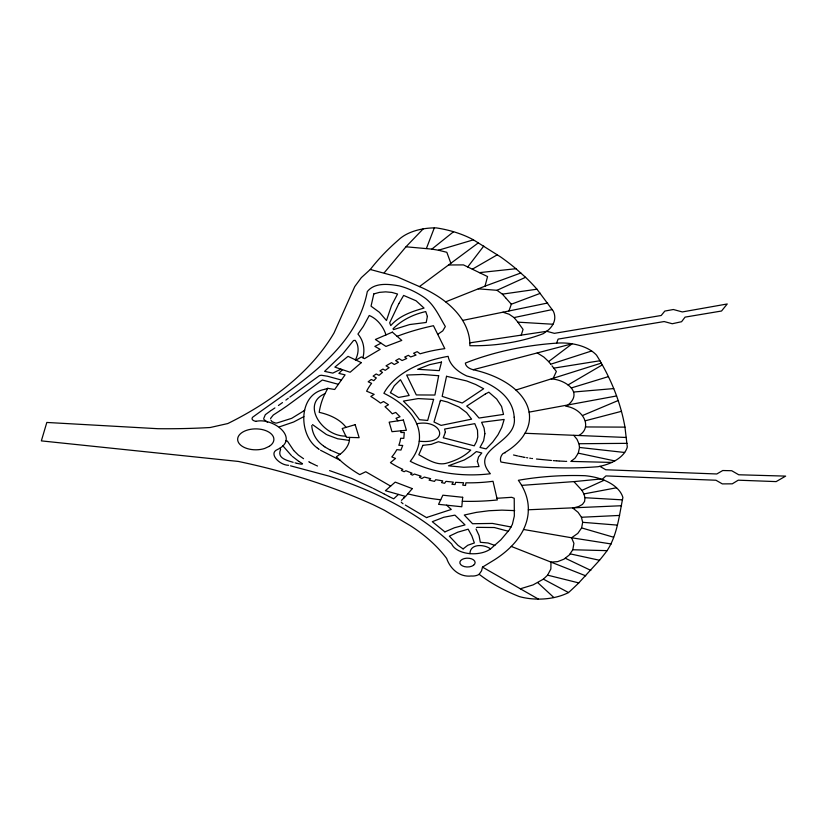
<?xml version="1.0" encoding="UTF-8"?>
<svg xmlns="http://www.w3.org/2000/svg" width="827" height="827" viewBox="0 0 827 827"><rect width="100%" height="100%" fill="white"/><g stroke="black" fill="none" stroke-linecap="round" stroke-linejoin="round"><path stroke-width="1.24" d="M624.654 452.483L579.52 447.459L578.28 453.155L614.761 460.918A42.859 24.738 0 0 0 627.3 446.993L624.954 427.125A521.124 300.863 0 0 0 621.439 411.329C616.084 391.471 607.442 372.584 596.546 355.186A39.52 22.815 0 0 0 556.592 343.143A203.266 117.351 0 0 0 465.353 363.084A13.098 7.567 0 0 0 473.168 369.721A88.2 50.923 0 0 1 514.663 388.917L517.464 391.491M324.556 389.372C298.423 394.179 298.278 433.689 316.731 447.572M349.635 437.4L349.304 441.08A47.191 27.25 0 0 1 340.476 453.961L336.362 456.773L341.82 461.859A153.987 88.902 0 0 0 359.766 474.626L365.751 471.741L390.644 486.121M263.72 418.524L265.322 414.678L270.357 410.998M479.164 574.289L481.552 570.816L482.513 567.126L494.101 560.044A130.139 75.133 0 0 0 510.29 547.412L512.358 545.313A130.242 75.195 0 0 0 523.243 530.066L524.318 527.76A130.346 75.257 0 0 0 528.195 512.823L528.339 508.285A130.346 75.257 0 0 0 522.767 487.413L521.579 485.253A130.346 75.257 0 0 0 518.353 480.301A189.714 109.526 0 0 1 585.144 475.711A45.743 26.412 0 0 1 600.898 478.988L604.155 480.208A45.743 26.412 0 0 1 622.886 497.503C619.206 515.407 617.304 535.141 607.09 550.648A512.068 295.642 0 0 1 599.534 560.261L578.766 582.911A512.068 295.642 0 0 1 568.531 592.556A44.958 25.957 0 0 1 519.294 596.577A170.579 98.485 0 0 1 479.164 574.289A8.777 5.065 0 0 1 471.235 576.005C459.585 577.318 450.27 568.986 446.652 558.432C436.832 545.386 424.179 534.552 410.481 525.765L384.328 510.207L373.029 504.635C329.983 485.17 284.581 471.173 238.393 461.445L41.35 440.884L46.819 422.452L157.936 428.706A451.232 260.515 0 0 0 210.161 427.518L227.787 423.548A356.499 205.82 0 0 0 334.067 332.888L354.762 286.566L361.316 277.655L370.3 269.478A346.606 200.113 0 0 1 394.748 243.262L400.072 238.527A42.766 24.686 0 0 1 421.749 229.151L423.631 228.81A42.766 24.686 0 0 1 434.309 227.89L436.284 227.89A86.608 50.002 0 0 1 473.426 239.84L500.604 256.939A302.413 174.6 0 0 1 515.955 268.723L525.548 277.303A302.413 174.6 0 0 1 536.961 289.212L553.263 311.076A40.296 23.259 0 0 1 553.149 323.946L552.219 325.559A40.296 23.259 0 0 1 548.239 330.107L543.329 333.643A125.042 72.197 0 0 1 469.86 345.696L469.839 342.854A125.714 72.58 0 0 0 463.792 322.416L462.417 320.09A125.714 72.58 0 0 0 446.993 302.961L445.329 301.638A125.714 72.58 0 0 0 422.173 287.796L396.888 276.694L370.3 269.478M362.908 357.771C365.11 349.511 363.591 340.641 357.946 334.056L363.342 326.376L369.255 315.48C377.277 318.84 383.428 326.655 385.971 334.904M578.817 435.509C592.742 427.776 583.924 408.931 565.647 406.15M585.433 426.949L624.954 427.125M445.681 301.834L485.035 286.132L487.548 276.559L463.44 264.898L448.544 264.981M288.602 465.312C279.299 465.177 268.31 453.372 277.272 449.619C300.315 438.765 273.675 417.387 256.194 421.305M285.863 440.688L286.545 440.677A4.972 2.874 0 0 1 287.517 441.298L293.678 450.467M521.237 335.131L523.057 329.415L518.984 323.76M508.946 310.962L511.334 304.212L540.393 293.296M556.592 343.143L558.122 339.101L664.153 321.548L672.268 323.739L681.582 321.713L685.056 317.123L721.526 311.014L727.233 303.974L682.316 311.934L673.354 309.515L664.805 311.076L661.218 315.49L554.369 333.343L546.792 331.296L469.839 342.854M426.412 248.451L434.309 227.89M613.582 537.219L581.619 527.915L582.673 522.313L617.19 525.093M581.619 527.915L577.815 533.384L571.571 537.767L523.512 529.476M607.09 550.648L572.791 549.759L573.917 543.329L571.571 537.767L611.287 543.98M578.259 453.196L575.085 458.137L570.899 461.414M572.791 549.759L569.255 555.02L563.962 559.166L557.76 561.595L550.978 562.143L550.865 568.966L547.608 575.158L578.766 582.911M355.403 359.828C358.639 353.946 359.404 345.882 355.217 340.342L353.553 340.507L342.388 354.359L324.597 371.364L332.795 373.111L340.92 369.152M553.18 378.321L556.364 371.468L551.971 365.813M342.471 369.669L338.884 373.401L345.076 374.858L334.687 389.496L327.792 388.328L324.453 394.748A175.004 101.039 0 0 0 319.212 412.353A47.191 27.25 0 0 1 346.037 427.383M614.761 460.918L611.794 462.427A42.787 24.707 0 0 1 599.864 466.335L597.931 466.717A222.039 128.195 0 0 1 500.924 462.004A21.688 12.519 0 0 1 502.795 453.734L504.656 452.658A88.138 50.881 0 0 0 523.16 436.211L525.807 431.87A88.2 50.923 0 0 0 529.125 412.311L529.094 412.125A87.993 50.798 0 0 0 517.454 391.502M401.477 500.345L404.238 497.627M290.525 465.818L328.753 476.042A332.992 192.257 0 0 1 451.718 544.021A22.122 12.777 0 0 0 469.674 553.614L470.956 553.718A22.122 12.777 0 0 0 490.463 549.014L500.873 539.804L509.339 529.849L512.368 524.39L514.332 516.038L514.229 498.278L511.686 497.306L496.955 498.278M467.731 266.976L483.754 246.064M570.248 553.883L599.534 560.261M547.577 575.189L543.38 579.138L568.531 592.556M384.245 272.745L405.974 246.797L423.176 228.893M405.457 496.562L403.772 498.009M398.438 494.422L393.714 498.815L389.29 496.696M568.097 404.92C583.903 391.698 564.407 379.428 551.237 378.931M602.108 479.422L605.933 475.918L715.975 480.239L722.312 483.898L732.267 483.826L738.242 480.187L776.139 481.603L785.65 476.114L738.728 474.77L731.73 470.728L722.757 470.522L716.792 473.974L605.798 469.757L599.854 466.335M406.057 246.797L431.849 249.113L453.558 231.736M543.308 579.189L533.084 584.896L520.328 588.793L482.513 567.126M289.822 397.115L319.439 375.623L321.289 375.241L327.502 376.233L341.396 380.038M287.806 405.333L322.354 380.007L338.377 384.307M287.31 405.716L280.312 410.481M288.323 398.263L285.884 400.092M537.261 352.922L543.897 357.099L548.632 361.575L572.108 343.794L473.168 369.721M419.444 286.607L478.409 242.797M304.687 410.192L304.005 410.688M303.499 411.071L291.673 418.338L276.973 422.99A4.828 2.781 0 0 1 275.536 423.042L272.321 421.822A8.363 4.828 0 0 1 271.814 421.377L271.018 420.343M282.493 402.584L278.41 405.499M571.364 461.414L611.794 462.427M274.905 407.928L271.008 410.564M303.871 416.622L293.606 422.018L280.549 426.474M356.013 360.117L361.368 356.913L364.48 358.649L380.151 349.366L374.848 346.389L381.009 343.184M279.857 410.75L273.313 414.999L270.729 418.224A7.794 4.497 0 0 0 270.625 418.813M568.015 384.968L602.294 364.903M472.331 269.199L497.399 254.737M324.949 393.704C300.615 403.845 322.375 436.511 345.851 436.108M537.767 582.663L553.904 597.57M279.288 426.99L279.898 426.66M437.731 334.346L442.765 330.872L445.339 326.531C438.92 315.862 433.772 303.344 422.711 296.49C415.495 291.735 407.546 287.992 399.152 285.873C388.773 284.023 374.631 282.276 367.302 291.59C356.023 350.824 297.327 384.317 252.586 417.284A4.776 2.76 0 0 0 256.184 421.325M521.641 485.377L573.897 481.603L581.939 490.37L604.155 480.208M478.264 288.84L496.996 290.298L525.548 277.303M582.632 415.474L618.183 400.526M485.035 286.132L520.865 272.972M327.792 388.328L324.846 389.279M496.996 290.298L502.371 294.143L536.961 289.212M550.761 364.211L591.615 350.979M601.291 363.115L515.914 390.024M571.312 387.946L608.414 376.616M431.849 249.113L438.465 250.219L473.426 239.84M585.34 420.767L621.439 411.329M462.624 320.411L502.899 312.203L509.101 314.219L514.043 317.578L552.405 309.536M502.961 312.213L547.681 303.002M581.939 490.37L583.914 493.936L616.539 487.765M529.094 412.125L616.591 395.957M416.694 423.755C442.383 418.658 450.86 444.699 419.227 441.204M553.708 368.16L599.916 360.758M479.433 272.631L515.955 268.723M573.907 481.624L600.898 478.988M574.3 391.967L613.737 388.576M622.524 499.87L584.989 497.72L584.586 501.451L582.487 504.387L578.683 506.527L572.842 508.088L578.114 512.358L581.433 517.257L619.578 515.428M621.542 505.731L528.339 509.773M573.783 435.353L576.988 439.282L578.931 443.727L627.042 443.344M566.681 461.352L565.658 461.332M349.428 440.409L337.664 438.786L326.944 434.785M564.748 461.301L559.321 461.042M525.031 433.276L626.452 437.483M514.074 317.62L517.898 322.148L552.974 324.246M558.866 461.021L557.067 460.897M556.623 460.866L553.253 460.618M514.694 510.61L501.917 510.135L488.933 510.735L476.218 512.399L464.267 515.035L472.558 523.729L492.478 523.429L511.22 527.016M551.464 460.474L536.444 459.016M532.505 458.54L531.73 458.437M530.676 458.292L529.745 458.158M527.709 457.848L526.592 457.662M525.031 457.403L524.173 457.248M523.584 457.135L521.641 456.762M438.465 250.219L446.828 252.297L450.86 263.265M521.031 456.649L518.684 456.163M517.712 455.946L516.565 455.698M516.234 455.615L513.495 454.974M297.069 463.378L300.739 464.102A4.735 2.729 0 0 0 302.051 464.112M296.903 463.337L295.063 462.841M505.266 452.824L504.656 452.658M293.151 462.314C285.594 460.029 277.004 457.9 280.601 449.485A5.293 3.06 0 0 0 279.836 448.306M282.803 445.743L291.466 455.625M329.549 470.604L351.837 478.492L372.346 487.961M511.272 546.42L585.723 575.819M267.597 422.308L263.875 419.465M312.534 424.602L326.334 434.464M340.021 454.292L330.273 450.064M317.485 466.014L316.669 465.663M508.285 531.265L494.36 527.523L477.52 527.347A2.326 1.344 0 0 0 476.486 527.585M315.873 465.312L310.766 462.841M330.19 450.022L325.228 447.19M384.286 494.039L389.083 496.572M565.379 558.287L590.798 570.382M383.935 493.874L381.888 492.84M373.256 488.416L381.185 492.468M310.456 462.675L309.66 462.252M340 460.225L320.535 450.25M494.866 545.427L488.095 542.998L480.332 542.285L479.04 535.514L476.042 529.073M309.36 462.086L308.76 461.755M405.292 505.049L426.66 517.681M520.328 588.793L538.398 599.11M402.997 503.746L401.54 502.537A5.5 3.174 0 0 1 401.25 502.103M303.54 458.685L298.392 455.098L293.823 450.622M298.929 461.445L302.496 463.709M298.723 461.321L292.251 456.339M319.191 449.371L318.416 448.823M318.312 448.751L316.782 447.603M323.543 445.96L325.156 447.138M323.243 445.743C316.648 441.122 312.151 433.637 311.779 425.543M490.339 548.766C484.88 544.548 470.149 543.008 469.943 553.635M511.272 304.16L505.876 298.082M446.652 505.183L451.273 509.453L427.104 517.33A2.832 1.633 0 0 0 426.835 517.526M502.371 294.143L505.69 297.854M548.632 361.575L550.627 364.035M397.932 420.829L396.03 418.266L400.02 416.767L395.74 412.425L392.277 413.81A136.217 78.648 0 0 0 385 406.739L388.494 404.754L383.532 401.519L380.554 403.121A136.217 78.648 0 0 0 370.827 396.453L374.176 394.365L366.619 391.192A105.722 61.043 0 0 1 371.602 383.335L368.17 381.805L371.271 379.479L373.804 380.658L376.337 377.939L373.122 376.099L376.182 373.98L379.035 375.355L382.519 372.398L379.924 370.899L382.911 369.069L385.227 370.331L389.124 367.643L386.033 365.834L391.533 362.66L394.283 364.521L398.48 362.278L395.657 360.644L399.11 358.649L402.067 360.541L406.739 358.494L404.692 357.047L408.383 355.31L410.678 356.954L416.033 355.072L413.593 353.253L417.201 351.651L420.095 353.811A105.722 61.043 0 0 1 444.812 348.643L433.451 325.714A175.004 101.039 0 0 0 397.105 336.31M517.898 322.148L518.684 323.295M581.433 517.257L582.673 522.282M583.914 493.936L584.989 497.72M578.931 443.727L579.52 447.459M400.744 430.826L400.878 432.511L404.279 432.449L403.824 438.351L400.64 438.269A90.195 52.07 0 0 1 399.379 443.717L398.821 445.277L402.739 445.453L400.95 450.053L396.826 449.65A90.195 52.07 0 0 1 391.822 456.928L395.544 458.437L390.437 462.634A106.269 61.353 0 0 0 402.821 469.374L401.353 470.429L404.145 471.721L405.861 470.728L412.084 473.199L410.523 474.067L412.415 475.163L414.389 474.026L421.139 476.187L419.423 477.179L421.78 478.533L424.313 477.076L430.66 478.647L429.068 480.125L434.495 481.386L435.674 479.691L442.734 480.89L441.546 482.596L444.585 483.299L445.96 481.345L453.33 482.141L451.914 484.271L455.046 484.539L455.615 482.327L463.585 482.751L462.748 485.149L465.529 485.47L465.911 482.803A106.269 61.353 0 0 0 493.016 481.283L497.337 499.953A153.987 88.902 0 0 1 462.314 501.265M440.708 499.766A153.987 88.902 0 0 1 407.804 493.833M445.339 432.304L443.272 437.762L474.253 445.836L476.548 441.484L477.768 436.987L477.489 430.174L474.781 423.651L444.616 429.058L445.339 432.304M484.88 433.668L483.63 440.75L479.991 447.448L486.142 448.906L492.706 442.094L498.019 434.754L501.803 427.28L504.17 419.444L481.614 422.308L484.074 427.962L484.88 433.668M514.187 417.242C518.271 443.448 468.289 448.368 490.359 473.747A91.394 52.763 0 0 1 410.254 461.29A98.992 57.156 0 0 0 418.948 443.138L419.279 440.874A98.992 57.156 0 0 0 416.953 424.344L415.991 422.142A98.992 57.156 0 0 0 383.893 393.301A96.366 55.636 0 0 1 448.141 356.344A50.468 29.141 0 0 0 466.8 375.996C487.206 380.999 512.864 393.342 514.187 417.242M477.365 461.259L478.998 466.562L463.658 467.265L448.482 465.797L464.35 459.946L470.863 456.07L476.362 451.573L481.81 452.989L478.544 456.897L477.365 461.259M427.383 316.431L426.205 322.468L409.634 324.556L393.507 329.632L393.052 328.774C401.943 319.904 413.552 314.312 425.729 311.572L427.383 316.431M446.539 376.295L442.166 396.36L462.231 403.018L483.661 388.742L475.742 384.524L466.676 380.947L446.539 376.295M462.686 497.296L461.797 506.765L438.548 504.336L442.869 495.197L462.686 497.296M438.672 375.737L434.899 395.037L416.301 394.934L406.657 375.034L422.731 374.455L438.672 375.737M373.835 293.905L371.034 306.176L379.355 312.244L386.467 320.525L391.543 305.556L397.549 294.03L391.946 292.427L385.671 291.859L379.49 292.365L373.835 293.905M441.515 362.081L439.271 370.641L417.645 369.297L429.533 364.686L441.515 362.081M433.596 399.4L427.673 420.447L419.465 419.713L412.322 410.151L403.39 401.095L418.214 398.583L433.596 399.4M440.243 401.116L433.979 421.987L441.08 425.388L471.597 419.165L466.624 412.632L459.026 406.998L447.5 402.036L440.533 400.237L440.243 401.116M390.416 392.66L398.552 397.456L409.169 395.492L400.485 379.707L394.231 385.806L390.416 392.66M422.897 445.329L418.824 454.747C427.332 459.347 437.318 466.242 447.242 462.996C455.853 460.474 464.34 456.556 470.749 450.115L438.362 441.732L431.229 444.388L422.897 445.329M398.841 303.602L389.682 322.819L390.757 325.6C399.203 315.8 411.949 311.448 424.055 308.078L416.074 300.79L403.648 295.435L398.841 303.602M463.11 548.932L457.972 545.324L449.35 536.165L457.796 532.174L468.154 529.177L471.835 535.865L474.367 542.967L467.782 545.262L463.161 548.88M412.27 488.612L405.561 496.448L385.403 490.7L395.223 482.11L412.27 488.612M361.306 362.629L350.131 372.253L334.863 367.116L348.033 356.334L361.306 362.629M485.366 393.972L466.707 406.109L473.633 411.805L479.009 418.038L503.519 414.41L501.596 406.502L496.696 399.027L488.819 392.184L485.366 393.972M473.551 565.254L471.721 566.247A7.639 4.414 0 0 1 459.957 563.332A7.639 4.414 0 0 1 469.302 558.287A7.639 4.414 0 0 1 473.551 565.254M269.271 446.332L264.661 448.472A18.132 10.472 0 0 1 237.731 440.367A18.132 10.472 0 0 1 261.415 429.399A18.132 10.472 0 0 1 269.271 446.332M444.885 531.885L432.304 521.703L443.768 517.268L454.943 515.138L465.022 524.918L454.333 527.802L444.885 531.885M392.349 332.144L375.386 339.483L385.951 346.42L401.788 340.414L392.349 332.144M355.176 424.685L342.202 428.51L346.43 437.307L359.145 437.69L355.176 424.685M403.359 420.013L389.155 422.163L391.967 431.684L406.398 430.267L403.359 420.013"/></g></svg>
